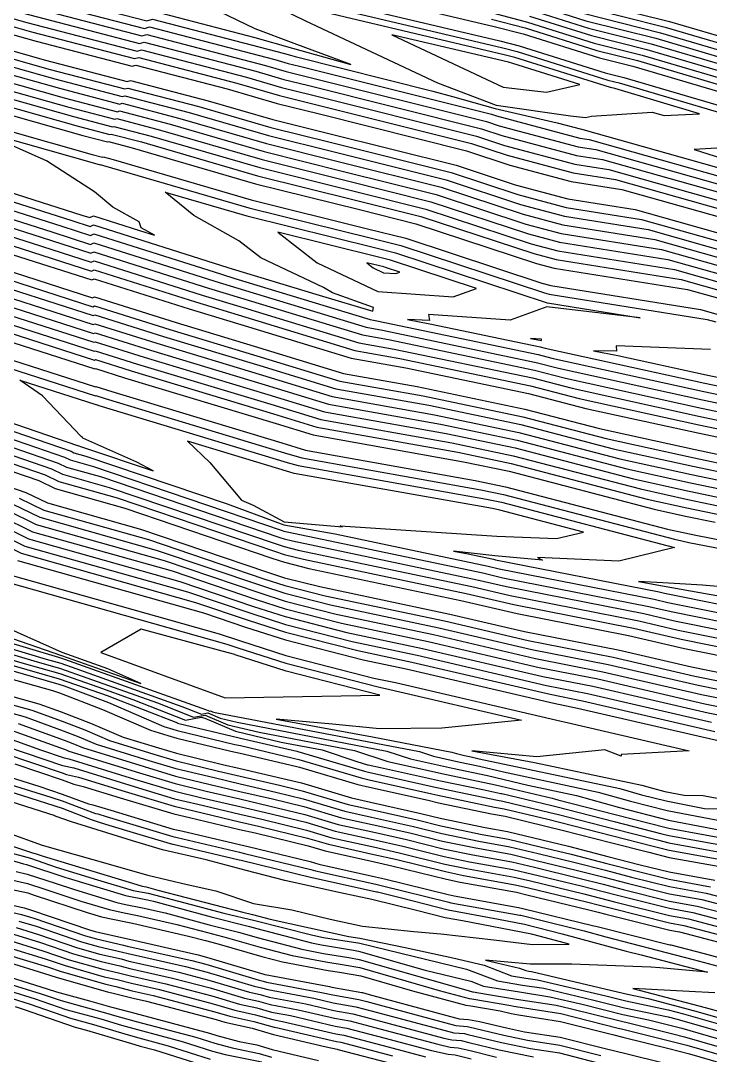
# Model space of a CAD drawing. Header units: millimetres. Extents: x 1157528 to 1158127, y 1280646 to 1281429.
# Drawn here: x 1157848.2 to 1157937.4, y 1281026.9 to 1281160.8 of the extents above; entities that cross this region are included whole.
import ezdxf

# ---------------------------------------------------------------- set-up
doc = ezdxf.new("R2010")
doc.units = ezdxf.units.MM
doc.layers.add('OCTUBRE', color=31, linetype='Continuous')

msp = doc.modelspace()

# ---------------------------------------------------------------- linework, layer by layer
at = {"layer": 'OCTUBRE', "flags": 128}
for points, elevation in [([(1157865.59, 1281161.99), (1157878.48, 1281158.62), (1157883.34, 1281157.22), (1157888.45, 1281155.8), (1157890.87, 1281155.12), (1157883.58, 1281157.85), (1157878.51, 1281159.73), (1157865.88, 1281165.84)], 341), ([(1157846.59, 1281165.45), (1157864.52, 1281160.78), (1157865.24, 1281161), (1157882.31, 1281156.53), (1157883.07, 1281156.31), (1157883.71, 1281156.15), (1157901.5, 1281151.69), (1157904.02, 1281150.99), (1157909.56, 1281149.44), (1157917.58, 1281147.57), (1157920.71, 1281146.74), (1157920.86, 1281146.71), (1157944.29, 1281140.11)], 341.5), ([(1157889.33, 1281164.82), (1157909.43, 1281160.06), (1157913.18, 1281159.08), (1157923.04, 1281155.98), (1157927.36, 1281154.9), (1157944.39, 1281149.87)], 339.5), ([(1157847.19, 1281164.23), (1157864.2, 1281159.8), (1157864.88, 1281160.01), (1157881.08, 1281155.77), (1157882.79, 1281155.27), (1157884.23, 1281154.91), (1157909.08, 1281148.69), (1157909.73, 1281148.47), (1157920.49, 1281145.61), (1157921.71, 1281145.42), (1157943.97, 1281139.14)], 342), ([(1157887.65, 1281163.53), (1157910.16, 1281158.2), (1157912.64, 1281157.55), (1157923.75, 1281154.06), (1157926.18, 1281153.45), (1157945.26, 1281147.82)], 340.5), ([(1157920.21, 1281163.67), (1157932.09, 1281160.69), (1157940.9, 1281158.08)], 335.5), ([(1157842.45, 1281162.43), (1157849, 1281160.57), (1157863.25, 1281156.86), (1157863.82, 1281157.03), (1157877.38, 1281153.48), (1157881.94, 1281152.16), (1157885.79, 1281151.2), (1157907.12, 1281145.86), (1157910.76, 1281144.66), (1157919.83, 1281142.25), (1157924.25, 1281141.53), (1157942.98, 1281136.25)], 343.5), ([(1157847.8, 1281163.01), (1157863.88, 1281158.82), (1157864.53, 1281159.02), (1157879.85, 1281155.01), (1157882.51, 1281154.23), (1157884.75, 1281153.67), (1157908.43, 1281147.74), (1157910.07, 1281147.2), (1157920.27, 1281144.49), (1157922.55, 1281144.12), (1157943.64, 1281138.18)], 342.5), ([(1157848.4, 1281161.79), (1157863.56, 1281157.84), (1157864.17, 1281158.03), (1157878.62, 1281154.25), (1157882.22, 1281153.2), (1157885.27, 1281152.44), (1157907.78, 1281146.8), (1157910.42, 1281145.93), (1157920.05, 1281143.37), (1157923.4, 1281142.83), (1157943.31, 1281137.22)], 343), ([(1157886.81, 1281162.88), (1157910.52, 1281157.27), (1157912.37, 1281156.79), (1157924.1, 1281153.1), (1157925.59, 1281152.73), (1157945.7, 1281146.79)], 341), ([(1157908.71, 1281161.93), (1157913.71, 1281160.61), (1157922.33, 1281157.9), (1157928.54, 1281156.35), (1157943.52, 1281151.92)], 338.5), ([(1157914.25, 1281162.14), (1157921.62, 1281159.82), (1157929.72, 1281157.79), (1157942.65, 1281153.98)], 337.5), ([(1157914.52, 1281162.91), (1157921.27, 1281160.79), (1157930.32, 1281158.52), (1157942.21, 1281155)], 337), ([(1157920.56, 1281162.71), (1157931.5, 1281159.96), (1157941.34, 1281157.06)], 336), ([(1157841.61, 1281160.57), (1157850.21, 1281158.14), (1157862.61, 1281154.9), (1157863.11, 1281155.05), (1157874.92, 1281151.96), (1157881.38, 1281150.08), (1157886.83, 1281148.72), (1157905.82, 1281143.97), (1157911.45, 1281142.11), (1157919.39, 1281140), (1157925.94, 1281138.95), (1157942.33, 1281134.33)], 344.5), ([(1157842.03, 1281161.5), (1157849.6, 1281159.35), (1157862.93, 1281155.88), (1157863.47, 1281156.04), (1157876.15, 1281152.72), (1157881.66, 1281151.12), (1157886.31, 1281149.96), (1157906.47, 1281144.91), (1157911.11, 1281143.39), (1157919.61, 1281141.12), (1157925.1, 1281140.24), (1157942.65, 1281135.29)], 344), ([(1157909.07, 1281160.99), (1157913.44, 1281159.85), (1157922.69, 1281156.94), (1157927.95, 1281155.62), (1157943.95, 1281150.9)], 339), ([(1157913.98, 1281161.38), (1157921.98, 1281158.86), (1157929.13, 1281157.07), (1157943.08, 1281152.95)], 338), ([(1157920.92, 1281161.75), (1157930.91, 1281159.24), (1157941.78, 1281156.03)], 336.5), ([(1157840.33, 1281157.78), (1157852.02, 1281154.48), (1157861.66, 1281151.96), (1157862.05, 1281152.08), (1157871.23, 1281149.68), (1157880.53, 1281146.97), (1157888.39, 1281145.01), (1157903.86, 1281141.14), (1157912.48, 1281138.3), (1157918.73, 1281136.64), (1157928.48, 1281135.06), (1157941.34, 1281131.44)], 346), ([(1157840.76, 1281158.71), (1157851.41, 1281155.7), (1157861.98, 1281152.94), (1157862.4, 1281153.07), (1157872.46, 1281150.44), (1157880.82, 1281148.01), (1157887.87, 1281146.25), (1157904.51, 1281142.08), (1157912.14, 1281139.57), (1157918.95, 1281137.76), (1157927.64, 1281136.36), (1157941.67, 1281132.4)], 345.5), ([(1157839.91, 1281156.85), (1157852.62, 1281153.26), (1157861.34, 1281150.98), (1157861.69, 1281151.09), (1157870, 1281148.91), (1157880.25, 1281145.93), (1157888.91, 1281143.77), (1157903.21, 1281140.19), (1157912.83, 1281137.02), (1157918.51, 1281135.51), (1157929.33, 1281133.77), (1157941.01, 1281130.47)], 346.5), ([(1157839.48, 1281155.92), (1157853.22, 1281152.04), (1157861.02, 1281150), (1157861.34, 1281150.1), (1157868.77, 1281148.15), (1157879.97, 1281144.89), (1157889.43, 1281142.54), (1157902.56, 1281139.25), (1157913.17, 1281135.75), (1157918.29, 1281134.39), (1157930.18, 1281132.47), (1157940.69, 1281129.51)], 347), ([(1157838.64, 1281154.06), (1157854.43, 1281149.6), (1157860.39, 1281148.04), (1157860.63, 1281148.12), (1157866.3, 1281146.63), (1157879.41, 1281142.82), (1157890.47, 1281140.06), (1157901.25, 1281137.36), (1157913.86, 1281133.21), (1157917.85, 1281132.15), (1157931.87, 1281129.88), (1157940.03, 1281127.59)], 348), ([(1157839.06, 1281154.99), (1157853.83, 1281150.82), (1157860.71, 1281149.02), (1157860.98, 1281149.11), (1157867.53, 1281147.39), (1157879.69, 1281143.86), (1157889.95, 1281141.3), (1157901.9, 1281138.31), (1157913.52, 1281134.48), (1157918.07, 1281133.27), (1157931.03, 1281131.18), (1157940.36, 1281128.55)], 347.5), ([(1157838.21, 1281153.13), (1157855.03, 1281148.38), (1157860.07, 1281147.06), (1157860.27, 1281147.12), (1157865.07, 1281145.87), (1157879.13, 1281141.78), (1157890.99, 1281138.82), (1157900.6, 1281136.42), (1157914.21, 1281131.94), (1157917.63, 1281131.02), (1157932.72, 1281128.59), (1157939.7, 1281126.62)], 348.5), ([(1157837.36, 1281151.28), (1157856.24, 1281145.94), (1157859.44, 1281145.1), (1157859.56, 1281145.14), (1157862.61, 1281144.35), (1157878.56, 1281139.7), (1157892.02, 1281136.35), (1157899.29, 1281134.53), (1157914.89, 1281129.39), (1157917.19, 1281128.78), (1157934.42, 1281126), (1157939.05, 1281124.7)], 349.5), ([(1157837.79, 1281152.21), (1157855.64, 1281147.16), (1157859.75, 1281146.08), (1157859.92, 1281146.13), (1157863.84, 1281145.11), (1157878.84, 1281140.74), (1157891.51, 1281137.59), (1157899.95, 1281135.47), (1157914.55, 1281130.66), (1157917.41, 1281129.9), (1157933.57, 1281127.3), (1157939.37, 1281125.66)], 349), ([(1157836.51, 1281149.42), (1157857.44, 1281143.5), (1157858.8, 1281143.14), (1157858.86, 1281143.16), (1157860.15, 1281142.82), (1157878, 1281137.63), (1157893.06, 1281133.88), (1157897.99, 1281132.64), (1157915.58, 1281126.85), (1157916.75, 1281126.54), (1157936.11, 1281123.41), (1157938.39, 1281122.77)], 350.5), ([(1157834.11, 1281142.66), (1157856.11, 1281135.64), (1157857.14, 1281135.31), (1157857.61, 1281135.53), (1157863.56, 1281133.65), (1157865.49, 1281133.06), (1157863.78, 1281134), (1157863.53, 1281134.77), (1157860.14, 1281136.67), (1157857.74, 1281138.63), (1157851.56, 1281142.64), (1157842.37, 1281146.71), (1157858.05, 1281142.28), (1157858.48, 1281142.16), (1157858.5, 1281142.17), (1157858.92, 1281142.06), (1157877.72, 1281136.59), (1157893.58, 1281132.64), (1157897.34, 1281131.7), (1157915.93, 1281125.57), (1157916.53, 1281125.41), (1157936.96, 1281122.12), (1157938.06, 1281121.81)], 351), ([(1157938.92, 1281144.35), (1157935.26, 1281144.11), (1157941.66, 1281142.09)], 341), ([(1157833.72, 1281140.51), (1157853.54, 1281134.19), (1157857.22, 1281133.01), (1157857.65, 1281133.21), (1157874.15, 1281127.98), (1157875.9, 1281127.45), (1157893.37, 1281122.12), (1157894.25, 1281121.96), (1157915.11, 1281117.6), (1157916.87, 1281117.14), (1157936.51, 1281112.82), (1157954.91, 1281108.96)], 352), ([(1157833.91, 1281141.59), (1157854.82, 1281134.92), (1157857.18, 1281134.16), (1157857.63, 1281134.37), (1157874.99, 1281128.87), (1157875.54, 1281128.7), (1157886.79, 1281125.27), (1157893.73, 1281123.19), (1157893.8, 1281123.7), (1157888.53, 1281125.57), (1157887.35, 1281126.28), (1157879.27, 1281130.09), (1157876.42, 1281132.33), (1157870.6, 1281135.58), (1157866.9, 1281138.62), (1157877.44, 1281135.55), (1157894.1, 1281131.4), (1157896.68, 1281130.75), (1157916.27, 1281124.3), (1157916.31, 1281124.29), (1157928.29, 1281122.36), (1157916.22, 1281123.75), (1157911.47, 1281122.05), (1157900.92, 1281122.79), (1157901.06, 1281122), (1157898.23, 1281122.13), (1157901.1, 1281121.58), (1157915.36, 1281118.6), (1157915.99, 1281118.44), (1157936.67, 1281113.89), (1157956.04, 1281109.83)], 351.5), ([(1157833.52, 1281139.44), (1157852.25, 1281133.46), (1157857.25, 1281131.85), (1157857.66, 1281132.05), (1157873.32, 1281127.08), (1157876.26, 1281126.2), (1157892.88, 1281121.12), (1157895, 1281120.74), (1157914.86, 1281116.59), (1157917.75, 1281115.84), (1157936.35, 1281111.75), (1157953.78, 1281108.09)], 352.5), ([(1157833.33, 1281138.37), (1157850.97, 1281132.74), (1157857.29, 1281130.7), (1157857.68, 1281130.88), (1157872.49, 1281126.19), (1157876.61, 1281124.94), (1157892.39, 1281120.13), (1157895.74, 1281119.53), (1157914.61, 1281115.59), (1157918.63, 1281114.53), (1157936.2, 1281110.67), (1157952.65, 1281107.22)], 353), ([(1157833.13, 1281137.29), (1157849.68, 1281132.01), (1157857.33, 1281129.55), (1157857.69, 1281129.72), (1157871.65, 1281125.3), (1157876.97, 1281123.69), (1157891.9, 1281119.13), (1157896.49, 1281118.31), (1157914.36, 1281114.58), (1157919.51, 1281113.23), (1157936.04, 1281109.6), (1157951.52, 1281106.35)], 353.5), ([(1157832.93, 1281136.22), (1157848.4, 1281131.28), (1157857.37, 1281128.4), (1157857.71, 1281128.56), (1157870.82, 1281124.4), (1157877.33, 1281122.44), (1157891.41, 1281118.14), (1157897.24, 1281117.1), (1157914.12, 1281113.57), (1157920.39, 1281111.93), (1157935.88, 1281108.52), (1157950.39, 1281105.48)], 354), ([(1157847.11, 1281130.56), (1157857.4, 1281127.25), (1157857.72, 1281127.4), (1157869.99, 1281123.51), (1157877.68, 1281121.19), (1157890.92, 1281117.14), (1157897.99, 1281115.88), (1157913.87, 1281112.57), (1157921.27, 1281110.63), (1157935.73, 1281107.45), (1157949.27, 1281104.61)], 354.5), ([(1157843.26, 1281128.38), (1157857.52, 1281123.79), (1157857.77, 1281123.91), (1157867.49, 1281120.83), (1157878.75, 1281117.43), (1157889.45, 1281114.16), (1157900.23, 1281112.24), (1157913.12, 1281109.55), (1157923.91, 1281106.72), (1157935.26, 1281104.23), (1157945.88, 1281102)], 356), ([(1157844.54, 1281129.1), (1157857.48, 1281124.94), (1157857.76, 1281125.07), (1157868.32, 1281121.73), (1157878.39, 1281118.68), (1157889.94, 1281115.16), (1157899.48, 1281113.46), (1157913.37, 1281110.55), (1157923.03, 1281108.02), (1157935.41, 1281105.3), (1157947.01, 1281102.87)], 355.5), ([(1157841.97, 1281127.65), (1157857.56, 1281122.64), (1157857.79, 1281122.75), (1157866.65, 1281119.94), (1157879.11, 1281116.18), (1157888.96, 1281113.17), (1157900.97, 1281111.03), (1157912.87, 1281108.54), (1157924.8, 1281105.42), (1157935.1, 1281103.15), (1157944.75, 1281101.13)], 356.5), ([(1157839.41, 1281126.2), (1157857.63, 1281120.34), (1157857.82, 1281120.42), (1157864.99, 1281118.15), (1157879.82, 1281113.67), (1157887.98, 1281111.18), (1157902.47, 1281108.6), (1157912.37, 1281106.53), (1157926.56, 1281102.81), (1157934.79, 1281101), (1157942.49, 1281099.39)], 357.5), ([(1157840.69, 1281126.92), (1157857.59, 1281121.49), (1157857.8, 1281121.59), (1157865.82, 1281119.05), (1157879.46, 1281114.92), (1157888.47, 1281112.17), (1157901.72, 1281109.81), (1157912.62, 1281107.53), (1157925.68, 1281104.12), (1157934.94, 1281102.08), (1157943.62, 1281100.26)], 357), ([(1157836.84, 1281124.74), (1157857.71, 1281118.03), (1157857.85, 1281118.1), (1157863.32, 1281116.37), (1157880.53, 1281111.17), (1157887, 1281109.19), (1157903.96, 1281106.17), (1157911.87, 1281104.51), (1157928.32, 1281100.21), (1157934.47, 1281098.86), (1157940.24, 1281097.65)], 358.5), ([(1157838.12, 1281125.47), (1157857.67, 1281119.18), (1157857.83, 1281119.26), (1157864.15, 1281117.26), (1157880.17, 1281112.42), (1157887.49, 1281110.19), (1157903.21, 1281107.38), (1157912.12, 1281105.52), (1157927.44, 1281101.51), (1157934.63, 1281099.93), (1157941.37, 1281098.52)], 358), ([(1157834.27, 1281123.29), (1157857.78, 1281115.73), (1157857.88, 1281115.78), (1157861.65, 1281114.58), (1157881.24, 1281108.66), (1157886.02, 1281107.2), (1157905.46, 1281103.74), (1157911.37, 1281102.5), (1157930.08, 1281097.61), (1157934.16, 1281096.71), (1157937.98, 1281095.91)], 359.5), ([(1157835.55, 1281124.02), (1157857.75, 1281116.88), (1157857.87, 1281116.94), (1157862.48, 1281115.47), (1157880.89, 1281109.91), (1157886.51, 1281108.2), (1157904.71, 1281104.95), (1157911.62, 1281103.51), (1157929.2, 1281098.91), (1157934.32, 1281097.78), (1157939.11, 1281096.78)], 359), ([(1157831.7, 1281121.84), (1157857.86, 1281113.43), (1157857.91, 1281113.45), (1157859.98, 1281112.8), (1157881.95, 1281106.16), (1157885.04, 1281105.22), (1157906.95, 1281101.31), (1157910.87, 1281100.49), (1157931.84, 1281095), (1157933.85, 1281094.56), (1157935.72, 1281094.17), (1157957.58, 1281089.93)], 360.5), ([(1157830.41, 1281121.11), (1157857.9, 1281112.27), (1157857.93, 1281112.29), (1157859.15, 1281111.9), (1157882.31, 1281104.9), (1157884.55, 1281104.22), (1157907.7, 1281100.09), (1157910.62, 1281099.48), (1157932.72, 1281093.7), (1157933.69, 1281093.49), (1157934.59, 1281093.3), (1157951.38, 1281090.04)], 361), ([(1157937.37, 1281118.23), (1157925.18, 1281118.73), (1157925.23, 1281118.05), (1157922.27, 1281118.09), (1157925.4, 1281117.48), (1157936.82, 1281114.97), (1157957.17, 1281110.7)], 351), ([(1157829.11, 1281114.93), (1157855.56, 1281105.84), (1157855.57, 1281105.83), (1157855.6, 1281105.82), (1157856.07, 1281105.66), (1157856.34, 1281105.56), (1157865.35, 1281102.55), (1157863.23, 1281103.69), (1157856.24, 1281106.8), (1157856.19, 1281106.86), (1157856.04, 1281107), (1157851.04, 1281112.27), (1157848.08, 1281114.29), (1157857.94, 1281111.12), (1157857.95, 1281111.13), (1157858.32, 1281111.01), (1157882.67, 1281103.65), (1157884.06, 1281103.23), (1157908.44, 1281098.88), (1157910.38, 1281098.48), (1157932.74, 1281092.62), (1157925.54, 1281090.86), (1157915.02, 1281091.33), (1157915.66, 1281091.01), (1157909.49, 1281091.56), (1157904.15, 1281092.15), (1157905.85, 1281091.85), (1157909.34, 1281091.11), (1157909.59, 1281091.06), (1157930.74, 1281086.9), (1157931.44, 1281086.73), (1157955.65, 1281081.85)], 361.5), ([(1157829.59, 1281113.72), (1157854.72, 1281105.08), (1157855.08, 1281104.9), (1157856.62, 1281104.47), (1157874.89, 1281098.27), (1157882.24, 1281095.58), (1157888.86, 1281094.4), (1157908.63, 1281090.23), (1157910.06, 1281089.89), (1157930.08, 1281085.96), (1157931.87, 1281085.54), (1157954.72, 1281080.93)], 362), ([(1157830.07, 1281112.51), (1157853.88, 1281104.32), (1157854.59, 1281103.97), (1157857.63, 1281103.12), (1157882.03, 1281094.84), (1157882.24, 1281094.77), (1157882.66, 1281094.67), (1157907.93, 1281089.34), (1157910.53, 1281088.73), (1157929.42, 1281085.02), (1157932.31, 1281084.35), (1157953.8, 1281080.02)], 362.5), ([(1157830.56, 1281111.3), (1157853.05, 1281103.56), (1157854.11, 1281103.04), (1157858.65, 1281101.76), (1157881.69, 1281093.95), (1157882.26, 1281093.77), (1157883.36, 1281093.48), (1157907.22, 1281088.46), (1157911, 1281087.57), (1157928.76, 1281084.08), (1157932.74, 1281083.16), (1157952.87, 1281079.1)], 363), ([(1157831.04, 1281110.08), (1157852.21, 1281102.8), (1157853.62, 1281102.11), (1157859.66, 1281100.41), (1157881.35, 1281093.06), (1157882.27, 1281092.76), (1157884.06, 1281092.3), (1157906.52, 1281087.57), (1157911.47, 1281086.41), (1157928.1, 1281083.14), (1157933.18, 1281081.96), (1157951.94, 1281078.18)], 363.5), ([(1157831.52, 1281108.87), (1157851.38, 1281102.05), (1157853.13, 1281101.18), (1157860.67, 1281099.06), (1157881.01, 1281092.16), (1157882.29, 1281091.75), (1157884.76, 1281091.12), (1157905.81, 1281086.68), (1157911.94, 1281085.25), (1157927.44, 1281082.2), (1157933.61, 1281080.77), (1157951.02, 1281077.26)], 364), ([(1157832, 1281107.66), (1157850.54, 1281101.29), (1157852.65, 1281100.26), (1157861.69, 1281097.71), (1157880.67, 1281091.27), (1157882.3, 1281090.75), (1157885.47, 1281089.94), (1157905.1, 1281085.8), (1157912.41, 1281084.09), (1157926.78, 1281081.26), (1157934.04, 1281079.58), (1157950.09, 1281076.34)], 364.5), ([(1157832.97, 1281105.24), (1157848.87, 1281099.77), (1157851.68, 1281098.4), (1157863.71, 1281095), (1157880, 1281089.48), (1157882.33, 1281088.73), (1157886.87, 1281087.57), (1157903.69, 1281084.02), (1157913.35, 1281081.77), (1157925.46, 1281079.39), (1157934.91, 1281077.19), (1157948.24, 1281074.5)], 365.5), ([(1157848.03, 1281099.02), (1157851.19, 1281097.47), (1157864.73, 1281093.65), (1157879.66, 1281088.59), (1157882.35, 1281087.73), (1157887.57, 1281086.39), (1157902.99, 1281083.14), (1157913.83, 1281080.6), (1157924.8, 1281078.45), (1157935.35, 1281076), (1157947.32, 1281073.59)], 366), ([(1157847.2, 1281098.26), (1157850.7, 1281096.54), (1157865.74, 1281092.3), (1157879.32, 1281087.7), (1157882.36, 1281086.72), (1157888.27, 1281085.2), (1157902.28, 1281082.25), (1157914.3, 1281079.44), (1157924.14, 1281077.51), (1157935.78, 1281074.81), (1157946.39, 1281072.67)], 366.5), ([(1157845.53, 1281096.74), (1157849.73, 1281094.68), (1157867.77, 1281089.6), (1157878.64, 1281085.91), (1157882.39, 1281084.7), (1157889.67, 1281082.84), (1157900.87, 1281080.48), (1157915.24, 1281077.12), (1157922.82, 1281075.63), (1157936.65, 1281072.42), (1157944.54, 1281070.83)], 367.5), ([(1157846.36, 1281097.5), (1157850.22, 1281095.61), (1157866.75, 1281090.95), (1157878.98, 1281086.8), (1157882.38, 1281085.71), (1157888.97, 1281084.02), (1157901.58, 1281081.36), (1157914.77, 1281078.28), (1157923.48, 1281076.57), (1157936.21, 1281073.61), (1157945.46, 1281071.75)], 367), ([(1157843.85, 1281095.23), (1157848.76, 1281092.82), (1157869.79, 1281086.89), (1157877.97, 1281084.12), (1157882.43, 1281082.69), (1157891.08, 1281080.47), (1157899.46, 1281078.71), (1157916.18, 1281074.8), (1157921.5, 1281073.75), (1157937.52, 1281070.04)], 368.5), ([(1157844.69, 1281095.98), (1157849.24, 1281093.75), (1157868.78, 1281088.24), (1157878.3, 1281085.01), (1157882.41, 1281083.7), (1157890.38, 1281081.66), (1157900.17, 1281079.59), (1157915.71, 1281075.96), (1157922.16, 1281074.69), (1157937.08, 1281071.23), (1157943.61, 1281069.91)], 368), ([(1157843.02, 1281094.47), (1157848.27, 1281091.89), (1157870.81, 1281085.54), (1157877.63, 1281083.23), (1157882.44, 1281081.68), (1157891.78, 1281079.29), (1157898.76, 1281077.82), (1157916.65, 1281073.64), (1157920.84, 1281072.81), (1157937.95, 1281068.84)], 369), ([(1157847.79, 1281090.96), (1157871.82, 1281084.19), (1157877.29, 1281082.33), (1157882.46, 1281080.68), (1157892.48, 1281078.11), (1157898.05, 1281076.93), (1157917.12, 1281072.48), (1157920.18, 1281071.87), (1157938.38, 1281067.65)], 369.5), ([(1157846.33, 1281088.18), (1157874.86, 1281080.13), (1157876.27, 1281079.65), (1157882.5, 1281077.66), (1157894.58, 1281074.56), (1157895.93, 1281074.27), (1157912.94, 1281070.3), (1157902.65, 1281069.28), (1157894.61, 1281069.19), (1157888.53, 1281069.77), (1157881.24, 1281070.43), (1157886.41, 1281069.47), (1157893.68, 1281068.13), (1157903.95, 1281066.16), (1157904.54, 1281065.97), (1157905.59, 1281065.74), (1157906.46, 1281065.55), (1157907.47, 1281065.31), (1157925.68, 1281061.44), (1157928.48, 1281060.65), (1157931.63, 1281059.84), (1157936.6, 1281058.89), (1157941.53, 1281058.79)], 371), ([(1157846.81, 1281089.1), (1157873.85, 1281081.48), (1157876.61, 1281080.55), (1157882.49, 1281078.66), (1157893.88, 1281075.74), (1157896.64, 1281075.16), (1157918.06, 1281070.15), (1157918.86, 1281070), (1157934.64, 1281066.33), (1157925.85, 1281065.84), (1157925.85, 1281065.63), (1157923.72, 1281066.45), (1157914.95, 1281065.55), (1157906.53, 1281066.32), (1157914.63, 1281064.83), (1157928.5, 1281061.88), (1157929.9, 1281061.48), (1157931.48, 1281061.07), (1157933.97, 1281060.6), (1157936.45, 1281060.55), (1157956.01, 1281056.79)], 370.5), ([(1157938.79, 1281087.56), (1157936.35, 1281087.77), (1157931.22, 1281088.05), (1157928.06, 1281088.23), (1157931.18, 1281087.66), (1157937.21, 1281086.6), (1157939.96, 1281086.12)], 361), ([(1157844.98, 1281081.59), (1157853.49, 1281078.68), (1157863.76, 1281075.06), (1157859.49, 1281076.92), (1157853.55, 1281079.06), (1157844.85, 1281082.95)], 371), ([(1157838.91, 1281082.68), (1157853.1, 1281078.45), (1157853.49, 1281078.34), (1157853.89, 1281078.2), (1157872.24, 1281071.62), (1157872.64, 1281071.47), (1157872.76, 1281071.49), (1157873.02, 1281071.38), (1157873.37, 1281071.3), (1157899.76, 1281066.23), (1157901.58, 1281065.63), (1157904.81, 1281064.92), (1157907.5, 1281064.35), (1157910.62, 1281063.6), (1157922.86, 1281061), (1157927.05, 1281059.81), (1157931.78, 1281058.6), (1157939.22, 1281057.18)], 371.5), ([(1157840.18, 1281081.59), (1157851.52, 1281078.21), (1157853.42, 1281077.66), (1157855.32, 1281077), (1157869.06, 1281072.07), (1157871.6, 1281071.08), (1157872.4, 1281071.23), (1157874, 1281070.55), (1157876.21, 1281070.02), (1157895.56, 1281066.3), (1157898.62, 1281065.29), (1157904.03, 1281064.1), (1157908.55, 1281063.15), (1157913.77, 1281061.9), (1157920.04, 1281060.56), (1157925.63, 1281058.98), (1157931.94, 1281057.36), (1157941.85, 1281055.47)], 372), ([(1157841.45, 1281080.49), (1157849.93, 1281077.96), (1157853.35, 1281076.99), (1157856.75, 1281075.79), (1157865.89, 1281072.52), (1157870.56, 1281070.7), (1157872.04, 1281070.96), (1157874.99, 1281069.71), (1157879.05, 1281068.74), (1157891.36, 1281066.37), (1157895.66, 1281064.95), (1157903.25, 1281063.28), (1157909.59, 1281061.95), (1157916.93, 1281060.19), (1157917.22, 1281060.13), (1157917.64, 1281060.01), (1157925.06, 1281058.1), (1157931.63, 1281056.41), (1157931.99, 1281056.32), (1157941.4, 1281054.6)], 372.5), ([(1157842.73, 1281079.4), (1157848.35, 1281077.72), (1157853.27, 1281076.32), (1157858.18, 1281074.59), (1157862.71, 1281072.97), (1157869.52, 1281070.31), (1157871.55, 1281070.67), (1157872.03, 1281070.55), (1157875.97, 1281068.87), (1157881.89, 1281067.45), (1157887.17, 1281066.44), (1157891.67, 1281064.95), (1157893.06, 1281064.54), (1157893.13, 1281064.52), (1157894.74, 1281064.16), (1157902.48, 1281062.46), (1157907.94, 1281061.31), (1157910.26, 1281060.83), (1157910.4, 1281060.8), (1157916.85, 1281059.26), (1157917.4, 1281059.13), (1157924.91, 1281057.19), (1157931.07, 1281055.61), (1157932, 1281055.37), (1157940.82, 1281053.77)], 373), ([(1157846.76, 1281077.48), (1157853.2, 1281075.64), (1157859.5, 1281073.43), (1157859.59, 1281073.39), (1157868.47, 1281069.94), (1157868.49, 1281069.93), (1157868.49, 1281069.93), (1157868.49, 1281069.93), (1157876.44, 1281068.03), (1157876.62, 1281067.98), (1157883.91, 1281066.27), (1157884.05, 1281066.24), (1157892.64, 1281063.68), (1157893.19, 1281063.56), (1157901.81, 1281061.62), (1157902.02, 1281061.57), (1157909.86, 1281059.94), (1157910.55, 1281059.82), (1157916.6, 1281058.37), (1157917.72, 1281058.1), (1157924.75, 1281056.29), (1157930.52, 1281054.81), (1157932.01, 1281054.43), (1157940.25, 1281052.93)], 373.5), ([(1157845.2, 1281076.11), (1157852.34, 1281074.14), (1157853.22, 1281073.82), (1157858.77, 1281071.69), (1157864.97, 1281069.02), (1157867.25, 1281068.32), (1157868.41, 1281067.97), (1157875.37, 1281066.3), (1157876.6, 1281066.02), (1157883, 1281064.51), (1157884.27, 1281064.2), (1157891.8, 1281061.96), (1157893.32, 1281061.62), (1157900.87, 1281059.93), (1157902.22, 1281059.6), (1157909.06, 1281058.18), (1157910.84, 1281057.86), (1157916.1, 1281056.6), (1157918.38, 1281056.04), (1157924.44, 1281054.48), (1157929.41, 1281053.2), (1157932.03, 1281052.55), (1157939.11, 1281051.26)], 374.5), ([(1157846.89, 1281076.75), (1157853.13, 1281074.97), (1157853.84, 1281074.72), (1157855.56, 1281074.1), (1157859.54, 1281072.57), (1157866.73, 1281069.47), (1157867.87, 1281069.12), (1157868.45, 1281068.95), (1157875.9, 1281067.16), (1157876.61, 1281067), (1157883.45, 1281065.39), (1157884.16, 1281065.22), (1157892.22, 1281062.82), (1157893.25, 1281062.59), (1157901.34, 1281060.78), (1157902.12, 1281060.58), (1157909.46, 1281059.06), (1157910.69, 1281058.84), (1157916.35, 1281057.48), (1157918.05, 1281057.07), (1157924.59, 1281055.39), (1157929.96, 1281054), (1157932.02, 1281053.49), (1157939.68, 1281052.1)], 374), ([(1157845.13, 1281073.93), (1157850.56, 1281072.43), (1157853.46, 1281071.37), (1157857.24, 1281069.92), (1157861.46, 1281068.11), (1157866.02, 1281066.7), (1157868.33, 1281066.01), (1157874.31, 1281064.58), (1157876.58, 1281064.05), (1157882.1, 1281062.75), (1157884.49, 1281062.17), (1157890.96, 1281060.24), (1157893.44, 1281059.69), (1157899.94, 1281058.24), (1157902.43, 1281057.62), (1157908.25, 1281056.41), (1157911.13, 1281055.89), (1157915.61, 1281054.82), (1157919.04, 1281053.99), (1157924.12, 1281052.68), (1157928.3, 1281051.6), (1157932.04, 1281050.67), (1157937.96, 1281049.59)], 375.5), ([(1157845.09, 1281072.84), (1157849.67, 1281071.57), (1157853.58, 1281070.15), (1157856.48, 1281069.04), (1157859.71, 1281067.65), (1157865.4, 1281065.9), (1157868.29, 1281065.03), (1157873.77, 1281063.72), (1157876.57, 1281063.06), (1157881.65, 1281061.87), (1157884.61, 1281061.15), (1157890.53, 1281059.39), (1157893.51, 1281058.73), (1157899.47, 1281057.39), (1157902.53, 1281056.63), (1157907.85, 1281055.52), (1157911.27, 1281054.91), (1157915.36, 1281053.93), (1157919.37, 1281052.96), (1157923.97, 1281051.77), (1157927.74, 1281050.8), (1157932.05, 1281049.72), (1157937.39, 1281048.75)], 376), ([(1157845.06, 1281071.75), (1157848.77, 1281070.72), (1157853.7, 1281068.93), (1157855.71, 1281068.16), (1157857.95, 1281067.2), (1157864.79, 1281065.09), (1157868.25, 1281064.05), (1157873.24, 1281062.86), (1157876.56, 1281062.08), (1157881.2, 1281060.99), (1157884.72, 1281060.13), (1157890.11, 1281058.53), (1157893.57, 1281057.76), (1157899, 1281056.54), (1157902.63, 1281055.64), (1157907.45, 1281054.64), (1157911.42, 1281053.93), (1157915.11, 1281053.04), (1157919.7, 1281051.93), (1157923.81, 1281050.87), (1157927.19, 1281050), (1157932.06, 1281048.78), (1157936.82, 1281047.92), (1157942.31, 1281046.48)], 376.5), ([(1157847.88, 1281069.87), (1157853.82, 1281067.71), (1157854.94, 1281067.28), (1157856.19, 1281066.74), (1157864.17, 1281064.29), (1157868.21, 1281063.07), (1157872.71, 1281061.99), (1157876.55, 1281061.09), (1157880.75, 1281060.11), (1157884.83, 1281059.12), (1157889.69, 1281057.67), (1157893.63, 1281056.79), (1157898.53, 1281055.7), (1157902.73, 1281054.65), (1157907.05, 1281053.76), (1157911.56, 1281052.94), (1157914.86, 1281052.15), (1157920.02, 1281050.9), (1157923.65, 1281049.97), (1157926.63, 1281049.2), (1157932.07, 1281047.84), (1157936.24, 1281047.08), (1157942.35, 1281045.48)], 377), ([(1157846.1, 1281068.16), (1157850.76, 1281066.47), (1157853.83, 1281065.43), (1157854.43, 1281065.29), (1157862.94, 1281062.67), (1157868.13, 1281061.11), (1157871.64, 1281060.27), (1157876.53, 1281059.12), (1157879.85, 1281058.35), (1157885.05, 1281057.08), (1157888.85, 1281055.95), (1157893.76, 1281054.86), (1157897.6, 1281054), (1157902.94, 1281052.67), (1157906.24, 1281051.99), (1157911.85, 1281050.98), (1157914.37, 1281050.38), (1157920.68, 1281048.85), (1157923.34, 1281048.16), (1157925.52, 1281047.6), (1157932.08, 1281045.96), (1157935.1, 1281045.41), (1157942.43, 1281043.49)], 378), ([(1157846.99, 1281069.01), (1157853.94, 1281066.49), (1157854.18, 1281066.4), (1157854.44, 1281066.29), (1157863.56, 1281063.48), (1157868.17, 1281062.09), (1157872.17, 1281061.13), (1157876.54, 1281060.11), (1157880.3, 1281059.23), (1157884.94, 1281058.1), (1157889.27, 1281056.81), (1157893.69, 1281055.83), (1157898.07, 1281054.85), (1157902.84, 1281053.66), (1157906.64, 1281052.87), (1157911.71, 1281051.96), (1157914.61, 1281051.26), (1157920.35, 1281049.87), (1157923.5, 1281049.06), (1157926.08, 1281048.4), (1157932.08, 1281046.9), (1157935.67, 1281046.25), (1157942.39, 1281044.49)], 377.5), ([(1157846.39, 1281066.87), (1157853.63, 1281064.42), (1157855.06, 1281064.11), (1157862.32, 1281061.87), (1157868.09, 1281060.13), (1157871.11, 1281059.41), (1157876.52, 1281058.14), (1157879.4, 1281057.47), (1157885.17, 1281056.07), (1157888.43, 1281055.09), (1157893.82, 1281053.9), (1157897.13, 1281053.15), (1157903.04, 1281051.68), (1157905.84, 1281051.1), (1157912, 1281050), (1157914.12, 1281049.49), (1157921.01, 1281047.82), (1157923.18, 1281047.26), (1157924.97, 1281046.8), (1157932.09, 1281045.02), (1157934.53, 1281044.58), (1157942.47, 1281042.49)], 378.5), ([(1157845.92, 1281066.07), (1157853.56, 1281063.47), (1157854.13, 1281063.26), (1157855.68, 1281062.92), (1157861.71, 1281061.06), (1157868.05, 1281059.15), (1157870.58, 1281058.55), (1157876.51, 1281057.16), (1157878.95, 1281056.58), (1157885.28, 1281055.05), (1157888.01, 1281054.24), (1157893.88, 1281052.93), (1157896.66, 1281052.31), (1157903.14, 1281050.7), (1157905.44, 1281050.22), (1157912.14, 1281049.01), (1157913.87, 1281048.6), (1157921.34, 1281046.79), (1157923.03, 1281046.35), (1157924.41, 1281046), (1157932.1, 1281044.08), (1157933.95, 1281043.74), (1157942.51, 1281041.5)], 379), ([(1157841.29, 1281064.66), (1157850.55, 1281061.77), (1157853.58, 1281060.74), (1157856.96, 1281059.48), (1157857.55, 1281059.35), (1157859.86, 1281058.64), (1157867.93, 1281056.21), (1157868.98, 1281055.96), (1157876.49, 1281054.2), (1157877.6, 1281053.94), (1157885.62, 1281052), (1157886.75, 1281051.66), (1157894.07, 1281050.03), (1157895.26, 1281049.77), (1157903.45, 1281047.73), (1157904.23, 1281047.57), (1157912.57, 1281046.07), (1157913.12, 1281045.93), (1157922.32, 1281043.71), (1157922.56, 1281043.65), (1157922.75, 1281043.6), (1157932.13, 1281041.25), (1157932.24, 1281041.23), (1157936.56, 1281040.1), (1157942.14, 1281038.6)], 380.5), ([(1157847.47, 1281064.64), (1157853.56, 1281062.56), (1157855.07, 1281062), (1157856.3, 1281061.73), (1157861.09, 1281060.25), (1157868.01, 1281058.17), (1157870.04, 1281057.69), (1157876.5, 1281056.17), (1157878.5, 1281055.7), (1157885.39, 1281054.03), (1157887.59, 1281053.38), (1157893.95, 1281051.96), (1157896.19, 1281051.46), (1157903.25, 1281049.71), (1157905.04, 1281049.34), (1157912.29, 1281048.03), (1157913.62, 1281047.71), (1157921.67, 1281045.76), (1157922.87, 1281045.45), (1157923.86, 1281045.2), (1157932.11, 1281043.13), (1157933.38, 1281042.9), (1157942.55, 1281040.5)], 379.5), ([(1157839.31, 1281063.38), (1157848.45, 1281060.53), (1157853.57, 1281058.92), (1157853.57, 1281058.91), (1157857.33, 1281057.45), (1157858.23, 1281057.14), (1157859.19, 1281056.84), (1157863.63, 1281055.52), (1157867.85, 1281054.25), (1157867.91, 1281054.24), (1157876.47, 1281052.23), (1157876.69, 1281052.18), (1157885.84, 1281049.96), (1157885.9, 1281049.94), (1157894.2, 1281048.1), (1157894.32, 1281048.07), (1157897.44, 1281047.3), (1157903.45, 1281045.74), (1157909.97, 1281044.56), (1157913.33, 1281043.91), (1157918.21, 1281042.67), (1157926.46, 1281040.42), (1157928.43, 1281039.92), (1157936.98, 1281037.68), (1157930.85, 1281038.27), (1157929.66, 1281038.33), (1157927.35, 1281038.45), (1157919.46, 1281038.72), (1157914.07, 1281038.75), (1157908.28, 1281039.23), (1157912.7, 1281038.21), (1157913.49, 1281037.9), (1157913.89, 1281037.84), (1157914.23, 1281037.79), (1157925.36, 1281035.16), (1157926.65, 1281034.84), (1157929.34, 1281034.28), (1157935.3, 1281032.71), (1157941.22, 1281031.03)], 381.5), ([(1157840.3, 1281064.02), (1157852.1, 1281060.34), (1157853.59, 1281059.84), (1157857.9, 1281058.22), (1157858.17, 1281058.16), (1157859.24, 1281057.83), (1157867.89, 1281055.23), (1157868.44, 1281055.1), (1157876.48, 1281053.22), (1157877.14, 1281053.06), (1157885.73, 1281050.98), (1157886.32, 1281050.8), (1157894.13, 1281049.07), (1157894.79, 1281048.92), (1157903.55, 1281046.74), (1157903.83, 1281046.68), (1157912.72, 1281045.08), (1157912.88, 1281045.05), (1157916.98, 1281044.05), (1157921.03, 1281043.03), (1157923.84, 1281042.26), (1157930.47, 1281040.56), (1157935.16, 1281039.33), (1157940.32, 1281037.94)], 381), ([(1157846.46, 1281055.77), (1157851, 1281054.12), (1157857.53, 1281052.25), (1157864.63, 1281050.25), (1157869.74, 1281049.03), (1157873.42, 1281048.21), (1157878.31, 1281046.6), (1157883.28, 1281045.77), (1157888.23, 1281044.54), (1157892.38, 1281043.63), (1157899.03, 1281042.96), (1157902.52, 1281042.64), (1157909.37, 1281041.89), (1157914.39, 1281041.28), (1157919.11, 1281041.3), (1157915.4, 1281042.31), (1157914.24, 1281042.61), (1157905.32, 1281044.33), (1157905.32, 1281044.33), (1157903.09, 1281044.74), (1157899.39, 1281045.69), (1157893.62, 1281047.09), (1157889.55, 1281047.98), (1157882.36, 1281049.56), (1157877.37, 1281050.84), (1157872.18, 1281052.21), (1157866.52, 1281053.52), (1157862.65, 1281054.67), (1157854.78, 1281057.14), (1157852.67, 1281057.86), (1157852.66, 1281057.92), (1157846.01, 1281060.04)], 382), ([(1157835.63, 1281057.83), (1157849.1, 1281053.34), (1157849.62, 1281053.17), (1157850.33, 1281052.98), (1157851.12, 1281052.7), (1157862.68, 1281049.19), (1157863.92, 1281048.82), (1157864.44, 1281048.73), (1157865.94, 1281048.32), (1157876.93, 1281045.45), (1157878.16, 1281045.15), (1157880.46, 1281044.57), (1157890.65, 1281042.3), (1157892.03, 1281042.09), (1157897.91, 1281040.87), (1157904.08, 1281039.53), (1157908.13, 1281038.6), (1157911.67, 1281037.23), (1157913.49, 1281036.93), (1157915.03, 1281036.7), (1157923.83, 1281034.62), (1157926.45, 1281033.97), (1157931.91, 1281032.82), (1157933.91, 1281032.3), (1157943.56, 1281029.55)], 382), ([(1157843.74, 1281053.15), (1157848.57, 1281051.71), (1157848.97, 1281051.62), (1157854.04, 1281049.96), (1157854.35, 1281049.86), (1157861.62, 1281047.64), (1157861.75, 1281047.61), (1157864.62, 1281047.05), (1157865.39, 1281046.88), (1157872.83, 1281044.86), (1157877.78, 1281043.61), (1157878.72, 1281043.34), (1157885.8, 1281041.47), (1157887.09, 1281041.23), (1157891.22, 1281040.54), (1157891.89, 1281040.42), (1157900.51, 1281037.94), (1157906.38, 1281036.52), (1157908.03, 1281035.88), (1157912.7, 1281035.13), (1157916.62, 1281034.52), (1157920.78, 1281033.54), (1157926.06, 1281032.22), (1157929.35, 1281031.53), (1157932.8, 1281030.67), (1157933.69, 1281030.44), (1157943.59, 1281027.58)], 383), ([(1157846.47, 1281053.25), (1157849.47, 1281052.44), (1157852.8, 1281051.28), (1157858.14, 1281049.66), (1157862.76, 1281048.25), (1157864.69, 1281047.93), (1157870.26, 1281046.43), (1157874.45, 1281045.33), (1157878.46, 1281044.37), (1157885.97, 1281042.48), (1157887.37, 1281042.17), (1157891.81, 1281041.49), (1157891.85, 1281041.48), (1157892.04, 1281041.44), (1157905.86, 1281038.1), (1157909.85, 1281036.56), (1157913.1, 1281036.03), (1157915.82, 1281035.61), (1157922.3, 1281034.08), (1157926.25, 1281033.09), (1157931.93, 1281031.9), (1157933.07, 1281031.62), (1157933.37, 1281031.54), (1157943.89, 1281028.5)], 382.5), ([(1157847.61, 1281050.71), (1157849.03, 1281050.39), (1157852.68, 1281049.2), (1157855.16, 1281048.38), (1157860.63, 1281046.72), (1157861.76, 1281046.47), (1157863.96, 1281046.04), (1157866.9, 1281045.38), (1157872.59, 1281043.84), (1157876.37, 1281042.88), (1157878.94, 1281042.14), (1157884.55, 1281040.66), (1157887.37, 1281040.13), (1157890.62, 1281039.58), (1157891.98, 1281039.35), (1157905.75, 1281035.39), (1157906.62, 1281035.15), (1157906.7, 1281035.14), (1157908.44, 1281034.85), (1157912.31, 1281034.22), (1157917.42, 1281033.43), (1157919.25, 1281033), (1157925.86, 1281031.35), (1157926.76, 1281031.16), (1157932.53, 1281029.73), (1157934.01, 1281029.34), (1157943.29, 1281026.66)], 383.5), ([(1157846.64, 1281049.71), (1157849.09, 1281049.16), (1157851.31, 1281048.43), (1157855.98, 1281046.9), (1157859.64, 1281045.79), (1157861.78, 1281045.33), (1157863.31, 1281045.03), (1157868.41, 1281043.87), (1157872.34, 1281042.81), (1157874.96, 1281042.15), (1157879.17, 1281040.94), (1157883.29, 1281039.84), (1157887.66, 1281039.02), (1157890.03, 1281038.63), (1157892.07, 1281038.28), (1157902.31, 1281035.33), (1157906.18, 1281034.28), (1157906.55, 1281034.25), (1157911.55, 1281033.4), (1157911.94, 1281033.3), (1157912.21, 1281033.25), (1157918.04, 1281032.35), (1157925.44, 1281030.46), (1157925.89, 1281030.36), (1157932.26, 1281028.78), (1157934.34, 1281028.24), (1157942.98, 1281025.74)], 384), ([(1157845.68, 1281048.71), (1157849.15, 1281047.94), (1157849.94, 1281047.67), (1157856.8, 1281045.43), (1157858.65, 1281044.86), (1157861.79, 1281044.19), (1157862.65, 1281044.02), (1157869.92, 1281042.37), (1157872.1, 1281041.78), (1157873.55, 1281041.42), (1157879.39, 1281039.73), (1157882.04, 1281039.03), (1157887.94, 1281037.92), (1157889.44, 1281037.68), (1157892.16, 1281037.2), (1157898.88, 1281035.27), (1157905.75, 1281033.41), (1157906.39, 1281033.36), (1157910.2, 1281032.71), (1157911.63, 1281032.36), (1157912.58, 1281032.16), (1157918.01, 1281031.33), (1157924.88, 1281029.57), (1157926.07, 1281029.3), (1157931.99, 1281027.83), (1157934.66, 1281027.14), (1157942.68, 1281024.82)], 384.5), ([(1157845.27, 1281046.79), (1157848.68, 1281046.02), (1157849.61, 1281045.73), (1157857.12, 1281043.16), (1157857.83, 1281042.96), (1157861.69, 1281042.08), (1157861.88, 1281042.03), (1157871.16, 1281039.94), (1157871.94, 1281039.74), (1157879.66, 1281037.42), (1157879.75, 1281037.4), (1157879.83, 1281037.38), (1157888.12, 1281035.83), (1157888.45, 1281035.75), (1157892.3, 1281035.07), (1157892.39, 1281035.05), (1157893.25, 1281034.82), (1157904.88, 1281031.66), (1157906.09, 1281031.57), (1157907.51, 1281031.33), (1157910.99, 1281030.48), (1157913.34, 1281029.99), (1157917.94, 1281029.28), (1157923.77, 1281027.8), (1157926.43, 1281027.18), (1157931.46, 1281025.94)], 385.5), ([(1157845.31, 1281045.85), (1157848.33, 1281045.16), (1157849.9, 1281044.68), (1157856.59, 1281042.39), (1157858.03, 1281041.99), (1157861.52, 1281041.19), (1157861.99, 1281041.07), (1157870.33, 1281039.19), (1157872.13, 1281038.71), (1157879.03, 1281036.64), (1157879.55, 1281036.53), (1157879.99, 1281036.41), (1157887.11, 1281035.08), (1157888.54, 1281034.75), (1157891.91, 1281034.15), (1157892.94, 1281033.88), (1157902.99, 1281031.19), (1157904.45, 1281030.79), (1157905.93, 1281030.68), (1157906.16, 1281030.64), (1157910.68, 1281029.54), (1157913.72, 1281028.9), (1157917.91, 1281028.26), (1157923.21, 1281026.91)], 386), ([(1157847.98, 1281044.31), (1157850.2, 1281043.63), (1157856.07, 1281041.62), (1157858.23, 1281041.01), (1157861.35, 1281040.29), (1157862.09, 1281040.11), (1157869.5, 1281038.44), (1157872.33, 1281037.69), (1157878.4, 1281035.87), (1157879.35, 1281035.66), (1157880.15, 1281035.44), (1157886.1, 1281034.33), (1157888.62, 1281033.74), (1157891.53, 1281033.23), (1157893.5, 1281032.71), (1157903.71, 1281029.97), (1157904.19, 1281029.86), (1157905.58, 1281029.76), (1157906.02, 1281029.65), (1157910.36, 1281028.6), (1157914.1, 1281027.82), (1157917.87, 1281027.24), (1157922.65, 1281026.02)], 386.5), ([(1157847.63, 1281043.46), (1157850.5, 1281042.58), (1157855.54, 1281040.85), (1157858.42, 1281040.03), (1157861.18, 1281039.4), (1157862.2, 1281039.14), (1157868.66, 1281037.69), (1157872.52, 1281036.67), (1157877.77, 1281035.09), (1157879.15, 1281034.79), (1157880.31, 1281034.47), (1157885.09, 1281033.58), (1157888.7, 1281032.74), (1157891.14, 1281032.31), (1157894.06, 1281031.54), (1157902.92, 1281029.16), (1157903.95, 1281028.93), (1157905.17, 1281028.84), (1157906.16, 1281028.6), (1157910.05, 1281027.65), (1157914.48, 1281026.73)], 387), ([(1157846.93, 1281041.75), (1157851.09, 1281040.47), (1157854.49, 1281039.31), (1157858.82, 1281038.08), (1157860.85, 1281037.62), (1157862.41, 1281037.22), (1157866.99, 1281036.19), (1157872.91, 1281034.62), (1157876.51, 1281033.54), (1157878.75, 1281033.06), (1157880.63, 1281032.53), (1157883.07, 1281032.07), (1157888.87, 1281030.73), (1157890.37, 1281030.47), (1157895.17, 1281029.2), (1157901.33, 1281027.55), (1157903.47, 1281027.07), (1157904.36, 1281027), (1157906.44, 1281026.5)], 388), ([(1157847.28, 1281042.6), (1157850.79, 1281041.53), (1157855.02, 1281040.08), (1157858.62, 1281039.06), (1157861.01, 1281038.51), (1157862.31, 1281038.18), (1157867.83, 1281036.94), (1157872.71, 1281035.65), (1157877.14, 1281034.32), (1157878.95, 1281033.93), (1157880.47, 1281033.5), (1157884.08, 1281032.83), (1157888.79, 1281031.74), (1157890.76, 1281031.39), (1157894.62, 1281030.37), (1157902.12, 1281028.36), (1157903.71, 1281028), (1157904.77, 1281027.92), (1157906.3, 1281027.55), (1157909.73, 1281026.71)], 387.5), ([(1157846.23, 1281040.04), (1157851.68, 1281038.37), (1157853.44, 1281037.77), (1157859.22, 1281036.13), (1157860.51, 1281035.83), (1157862.63, 1281035.3), (1157865.33, 1281034.69), (1157873.29, 1281032.58), (1157875.25, 1281031.99), (1157878.35, 1281031.32), (1157880.96, 1281030.59), (1157881.05, 1281030.57), (1157889.04, 1281028.72), (1157889.6, 1281028.62), (1157896.29, 1281026.86)], 389), ([(1157846.58, 1281040.9), (1157851.38, 1281039.42), (1157853.96, 1281038.54), (1157859.02, 1281037.11), (1157860.68, 1281036.73), (1157862.52, 1281036.26), (1157866.16, 1281035.44), (1157873.1, 1281033.6), (1157875.88, 1281032.77), (1157878.55, 1281032.19), (1157880.79, 1281031.56), (1157882.06, 1281031.32), (1157888.96, 1281029.73), (1157889.99, 1281029.54), (1157895.73, 1281028.03), (1157900.53, 1281026.74)], 388.5), ([(1157845.88, 1281039.19), (1157851.98, 1281037.32), (1157852.91, 1281037), (1157859.42, 1281035.15), (1157860.34, 1281034.94), (1157862.73, 1281034.34), (1157864.49, 1281033.94), (1157873.48, 1281031.56), (1157874.61, 1281031.22), (1157878.15, 1281030.46), (1157878.57, 1281030.34), (1157880.89, 1281029.62), (1157887.68, 1281028.05), (1157889.12, 1281027.72), (1157889.22, 1281027.7), (1157896.85, 1281025.69)], 389.5), ([(1157846.03, 1281037.3), (1157851.64, 1281035.56), (1157852.84, 1281035.14), (1157857.1, 1281033.97), (1157859.82, 1281033.2), (1157860, 1281033.16), (1157862.33, 1281032.57), (1157862.95, 1281032.4), (1157872.63, 1281029.81), (1157873.57, 1281029.51), (1157876.46, 1281028.74), (1157878.72, 1281028.29), (1157880.72, 1281027.67), (1157886.72, 1281026.28)], 390.5), ([(1157846.4, 1281036.29), (1157850.87, 1281034.9), (1157853.44, 1281034.01), (1157859.47, 1281032.35), (1157860.35, 1281032.09), (1157863.13, 1281031.33), (1157870.85, 1281029.27), (1157873.29, 1281028.49), (1157875.56, 1281027.89), (1157879.05, 1281027.19), (1157880.63, 1281026.7)], 391), ([(1157846.76, 1281035.28), (1157850.09, 1281034.25), (1157854.05, 1281032.87), (1157858.55, 1281031.64), (1157861.22, 1281030.83), (1157863.3, 1281030.27), (1157869.07, 1281028.73), (1157873.01, 1281027.47), (1157874.66, 1281027.03), (1157879.38, 1281026.08)], 391.5), ([(1157937.92, 1281035.04), (1157934.61, 1281035.19), (1157927.33, 1281035.58), (1157936.69, 1281033.12), (1157938.87, 1281032.5)], 381), ([(1157847.12, 1281034.27), (1157849.31, 1281033.59), (1157854.65, 1281031.74), (1157857.63, 1281030.92), (1157862.1, 1281029.58), (1157863.47, 1281029.2), (1157867.29, 1281028.18), (1157872.72, 1281026.45)], 392), ([(1157847.48, 1281033.26), (1157848.54, 1281032.93), (1157855.26, 1281030.6), (1157856.71, 1281030.2), (1157862.98, 1281028.32), (1157863.65, 1281028.14), (1157865.51, 1281027.64), (1157872.44, 1281025.43)], 392.5)]:
    msp.add_lwpolyline(points, dxfattribs=dict(at, elevation=elevation))
for points, elevation in [([(1157885.03, 1281160.77), (1157902.07, 1281152.75), (1157909.67, 1281149.86), (1157919.27, 1281148.47), (1157921.21, 1281148.25), (1157922, 1281148.43), (1157929.84, 1281148.96), (1157931.38, 1281148.52), (1157935.98, 1281148.76), (1157925, 1281152.01), (1157924.46, 1281152.14), (1157912.1, 1281156.02), (1157910.89, 1281156.34), (1157885.97, 1281162.23), (1157885.62, 1281162.33), (1157877.75, 1281164.33), (1157885.03, 1281160.77)], 341.5), ([(1157910.56, 1281152.18), (1157916.2, 1281151.53), (1157920.5, 1281152.54), (1157911.83, 1281155.26), (1157911.25, 1281155.41), (1157896.2, 1281158.97), (1157910.56, 1281152.18)], 342), ([(1157894.62, 1281130.16), (1157881.44, 1281133.45), (1157886.53, 1281129.45), (1157894.39, 1281125.74), (1157904.1, 1281125.06), (1157907.14, 1281126.15), (1157896.03, 1281129.81), (1157894.62, 1281130.16)], 352), ([(1157895.14, 1281128.93), (1157892.95, 1281129.47), (1157893.79, 1281128.81), (1157895.1, 1281128.19), (1157896.72, 1281128.08), (1157897.23, 1281128.26), (1157895.38, 1281128.87), (1157895.14, 1281128.93)], 352.5), ([(1157914.12, 1281119.66), (1157915.52, 1281119.4), (1157915.54, 1281119.59), (1157914.12, 1281119.66)], 351), ([(1157883.02, 1281102.4), (1157869.76, 1281106.41), (1157872.67, 1281103.65), (1157876.76, 1281098.77), (1157878.26, 1281098.11), (1157882.28, 1281095.94), (1157889.8, 1281095.3), (1157889.51, 1281095.43), (1157909.75, 1281094.12), (1157917.48, 1281093.78), (1157920.96, 1281094.63), (1157910.13, 1281097.47), (1157909.19, 1281097.67), (1157883.57, 1281102.23), (1157883.02, 1281102.4)], 362), ([(1157875.88, 1281078.78), (1157874.25, 1281079.24), (1157863.77, 1281082.09), (1157858.57, 1281079.06), (1157874.64, 1281073.2), (1157894.64, 1281073.54), (1157882.52, 1281076.65), (1157875.93, 1281078.76), (1157875.88, 1281078.78)], 371.5)]:
    msp.add_lwpolyline(points, close=True, dxfattribs=dict(at, elevation=elevation))

doc.saveas('drawing.dxf')
